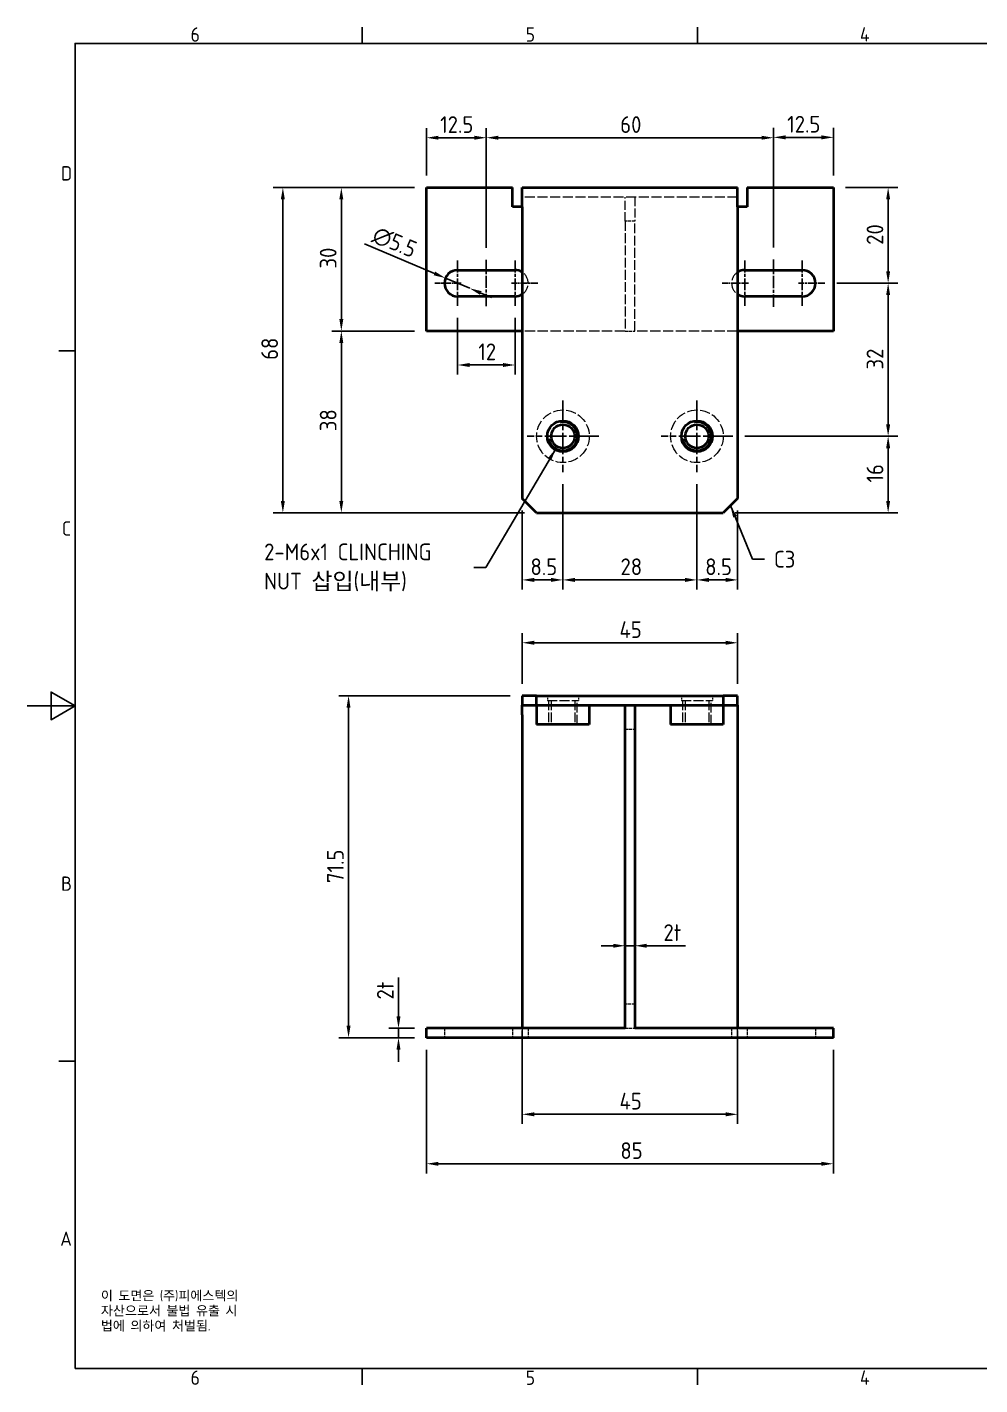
# Model space of a CAD drawing. Header units: millimetres. Extents: x 0 to 420, y 0 to 297.
# Drawn here: x 0 to 199, y 6.6 to 290.4 of the extents above; entities that cross this region are included whole.
import ezdxf

# ---------------------------------------------------------------- set-up
doc = ezdxf.new("R2010")
doc.units = ezdxf.units.MM
doc.linetypes.add('CHAIN', pattern=[0.3543, 0.2362, -0.0295, 0.0591, -0.0295])
doc.linetypes.add('DASHED', pattern=[0.2067, 0.1654, -0.0413])
doc.layers.get('0').update_dxf_attribs({"color": 3, "lineweight": 25})
for name, color, linetype, lineweight in [('가려진 것(ISO)', 2, 'DASHED', 18), ('가시적인 것(ISO)', 3, 'Continuous', 40), ('가시적인 좁은 것(ISO)', 3, 'Continuous', 35), ('경계(ISO)', 7, 'Continuous', 25), ('기호(ISO)', 5, 'Continuous', 25), ('중심 표식(ISO)', 1, 'Continuous', 25), ('중심선(ISO)', 1, 'Continuous', 25), ('치수(ISO)', 2, 'Continuous', 25)]:
    doc.layers.add(name, color=color, linetype=linetype, lineweight=lineweight)
doc.styles.add('문자 텍스트_M2B', font='isocp.shx')
doc.styles.add('문자 텍스트_PSTEK_POSCO', font='isocp.shx')
doc.styles.add('치수 텍스트_PSTEK_POSCO', font='isocp.shx')
doc.dimstyles.new('치수_PSTEK_POSCO', dxfattribs={"dimtxt": 3.5, "dimasz": 2.5, "dimexe": 2, "dimexo": 2.5, "dimgap": 1, "dimtad": 1, "dimrnd": 1e-08, "dimdsep": 46, "dimtxsty": '치수 텍스트_PSTEK_POSCO', "dimcen": 0.09, "dimdle": 10, "dimclrd": 7, "dimclre": 7, "dimclrt": 2, "dimadec": 1, "dimazin": 2, "dimtfac": 1, "dimtmove": 0, "dimatfit": 3, "dimfxl": 0, "dimtolj": 1, "dimlwd": -1, "dimlwe": -1, "dimarcsym": 0})
doc.dimstyles.new('치수_PSTEK_POSCO$7', dxfattribs={"dimtxt": 3.5, "dimasz": 2.5, "dimexe": 2, "dimexo": 2.5, "dimgap": 1, "dimtad": 1, "dimrnd": 1e-08, "dimdsep": 46, "dimtxsty": '치수 텍스트_PSTEK_POSCO', "dimcen": 0.09, "dimdle": 10, "dimclrd": 7, "dimclre": 7, "dimclrt": 2, "dimadec": 1, "dimazin": 2, "dimtfac": 1, "dimtmove": 0, "dimatfit": 3, "dimfxl": 0, "dimtolj": 1, "dimlwd": -1, "dimlwe": -1, "dimarcsym": 0})

# ---------------------------------------------------------------- blocks, each defined once
blk = doc.blocks.new('경계 Default Border')
at = {"layer": '경계(ISO)'}
for p, q in [((70, 287), (70, 290.4)), ((140, 287), (140, 290.4)), ((10, 222.75), (6.6, 222.75)), ((10, 74.25), (6.6, 74.25)), ((70, 10), (70, 6.6)), ((140, 10), (140, 6.6))]:
    blk.add_line(p, q, dxfattribs=at)
at = {"layer": '경계(ISO)', "flags": 128}
for points in [[(10, 10), (10, 287), (410, 287), (410, 10), (10, 10)], [(0, 148.5), (10, 148.5), (5, 151.39), (5, 145.61), (10, 148.5)]]:
    blk.add_lwpolyline(points, dxfattribs=at)
at = {"layer": '경계(ISO)', "color": 2, "char_height": 3, "attachment_point": 7, "style": '문자 텍스트_M2B'}
for s, insert in [('6', (34.14, 287.37)), ('5', (104.14, 287.37)), ('4', (173.97, 287.4)), ('D', (7.08, 258.35)), ('C', (7.24, 184.1)), ('B', (7.08, 109.85)), ('A', (6.91, 35.62)), ('6', (34.14, 6.57)), ('5', (104.14, 6.57)), ('4', (173.97, 6.6))]:
    blk.add_mtext(s, dxfattribs=dict(at, insert=insert))
blk = doc.blocks.new('*D23')
at = {"layer": 'Defpoints', "color": 0, "transparency": 16777216}
for p in [(103.42, 150.63), (67.14, 79.13), (83.42, 79.13)]:
    blk.add_point(p, dxfattribs=at)
at = {"layer": '치수(ISO)', "color": 7, "transparency": 16777216}
for p, q in [((100.92, 150.63), (65.14, 150.63)), ((67.14, 148.13), (67.14, 81.63)), ((80.92, 79.13), (65.14, 79.13))]:
    blk.add_line(p, q, dxfattribs=at)
for points in [[(66.72, 148.13), (67.55, 148.13), (67.14, 150.63)], [(66.72, 81.63), (67.55, 81.63), (67.14, 79.13)]]:
    blk.add_solid(points, dxfattribs=at)
at = {"layer": '치수(ISO)', "color": 2, "transparency": 16777216, "insert": (64.39, 111.48), "char_height": 3.5, "attachment_point": 4, "rotation": 90, "style": '치수 텍스트_PSTEK_POSCO'}
blk.add_mtext('\\A1;71.5', dxfattribs=at)
blk = doc.blocks.new('*D24')
at = {"layer": 'Defpoints', "color": 0, "transparency": 16777216}
for p in [(83.42, 79.13), (168.42, 79.13), (83.42, 52.79)]:
    blk.add_point(p, dxfattribs=at)
at = {"layer": '치수(ISO)', "color": 7, "transparency": 16777216}
for p, q in [((83.42, 76.63), (83.42, 50.79)), ((168.42, 76.63), (168.42, 50.79)), ((165.92, 52.79), (85.92, 52.79))]:
    blk.add_line(p, q, dxfattribs=at)
for points in [[(85.92, 53.2), (85.92, 52.37), (83.42, 52.79)], [(165.92, 53.2), (165.92, 52.37), (168.42, 52.79)]]:
    blk.add_solid(points, dxfattribs=at)
at = {"layer": '치수(ISO)', "color": 2, "transparency": 16777216, "insert": (123.92, 55.54), "char_height": 3.5, "attachment_point": 4, "style": '치수 텍스트_PSTEK_POSCO'}
blk.add_mtext('\\A1;85', dxfattribs=at)
blk = doc.blocks.new('*D25')
at = {"layer": 'Defpoints', "color": 0, "transparency": 16777216}
for p in [(103.42, 83.13), (148.42, 83.13), (148.42, 63.13)]:
    blk.add_point(p, dxfattribs=at)
at = {"layer": '치수(ISO)', "color": 7, "transparency": 16777216}
for p, q in [((103.42, 80.63), (103.42, 61.13)), ((148.42, 80.63), (148.42, 61.13)), ((105.92, 63.13), (145.92, 63.13))]:
    blk.add_line(p, q, dxfattribs=at)
for points in [[(105.92, 63.55), (105.92, 62.71), (103.42, 63.13)], [(145.92, 63.55), (145.92, 62.71), (148.42, 63.13)]]:
    blk.add_solid(points, dxfattribs=at)
at = {"layer": '치수(ISO)', "color": 2, "transparency": 16777216, "insert": (123.74, 65.88), "char_height": 3.5, "attachment_point": 4, "style": '치수 텍스트_PSTEK_POSCO'}
blk.add_mtext('\\A1;45', dxfattribs=at)
blk = doc.blocks.new('*D26')
at = {"layer": 'Defpoints', "color": 0, "transparency": 16777216}
for p in [(77.57, 81.13), (83.42, 81.13), (83.42, 79.13)]:
    blk.add_point(p, dxfattribs=at)
at = {"layer": '치수(ISO)', "color": 7, "transparency": 16777216}
for p, q in [((77.57, 83.63), (77.57, 91.72)), ((80.92, 81.13), (75.57, 81.13)), ((77.57, 79.13), (77.57, 81.13)), ((80.92, 79.13), (75.57, 79.13)), ((77.57, 76.63), (77.57, 74.13))]:
    blk.add_line(p, q, dxfattribs=at)
for points in [[(77.15, 83.63), (77.99, 83.63), (77.57, 81.13)], [(77.15, 76.63), (77.99, 76.63), (77.57, 79.13)]]:
    blk.add_solid(points, dxfattribs=at)
at = {"layer": '치수(ISO)', "color": 2, "transparency": 16777216, "insert": (74.82, 87.13), "char_height": 3.5, "attachment_point": 4, "rotation": 90, "style": '치수 텍스트_PSTEK_POSCO'}
blk.add_mtext('\\A1;2t', dxfattribs=at)
blk = doc.blocks.new('*D27')
at = {"layer": 'Defpoints', "color": 0, "transparency": 16777216}
for p in [(124.92, 107.03), (126.92, 107.03), (126.92, 98.37)]:
    blk.add_point(p, dxfattribs=at)
at = {"layer": '치수(ISO)', "color": 7, "transparency": 16777216}
for p, q in [((122.42, 98.37), (119.92, 98.37)), ((124.92, 98.37), (126.92, 98.37)), ((129.42, 98.37), (137.51, 98.37))]:
    blk.add_line(p, q, dxfattribs=at)
for points in [[(122.42, 98.78), (122.42, 97.95), (124.92, 98.37)], [(129.42, 98.78), (129.42, 97.95), (126.92, 98.37)]]:
    blk.add_solid(points, dxfattribs=at)
at = {"layer": '치수(ISO)', "color": 2, "transparency": 16777216, "insert": (132.92, 101.12), "char_height": 3.5, "attachment_point": 4, "style": '치수 텍스트_PSTEK_POSCO'}
blk.add_mtext('\\A1;2t', dxfattribs=at)
blk = doc.blocks.new('*D28')
at = {"layer": 'Defpoints', "color": 0, "transparency": 16777216}
for p in [(148.42, 161.71), (103.42, 150.63), (148.42, 150.63)]:
    blk.add_point(p, dxfattribs=at)
at = {"layer": '치수(ISO)', "color": 7, "transparency": 16777216}
for p, q in [((103.42, 153.13), (103.42, 163.71)), ((148.42, 153.13), (148.42, 163.71)), ((105.92, 161.71), (145.92, 161.71))]:
    blk.add_line(p, q, dxfattribs=at)
for points in [[(105.92, 162.13), (105.92, 161.29), (103.42, 161.71)], [(145.92, 162.13), (145.92, 161.29), (148.42, 161.71)]]:
    blk.add_solid(points, dxfattribs=at)
at = {"layer": '치수(ISO)', "color": 2, "transparency": 16777216, "insert": (123.74, 164.46), "char_height": 3.5, "attachment_point": 4, "style": '치수 텍스트_PSTEK_POSCO'}
blk.add_mtext('\\A1;45', dxfattribs=at)
blk = doc.blocks.new('*D29')
at = {"layer": 'Defpoints', "color": 0, "transparency": 16777216}
for p in [(83.42, 256.88), (53.41, 188.88), (106.42, 188.88)]:
    blk.add_point(p, dxfattribs=at)
at = {"layer": '치수(ISO)', "color": 7, "transparency": 16777216}
for p, q in [((80.92, 256.88), (51.41, 256.88)), ((53.41, 254.38), (53.41, 191.38)), ((103.92, 188.88), (51.41, 188.88))]:
    blk.add_line(p, q, dxfattribs=at)
for points in [[(52.99, 254.38), (53.83, 254.38), (53.41, 256.88)], [(52.99, 191.38), (53.83, 191.38), (53.41, 188.88)]]:
    blk.add_solid(points, dxfattribs=at)
at = {"layer": '치수(ISO)', "color": 2, "transparency": 16777216, "insert": (50.66, 220.85), "char_height": 3.5, "attachment_point": 4, "rotation": 90, "style": '치수 텍스트_PSTEK_POSCO'}
blk.add_mtext('\\A1;68', dxfattribs=at)
blk = doc.blocks.new('*D30')
at = {"layer": 'Defpoints', "color": 0, "transparency": 16777216}
for p in [(147.42, 204.88), (145.42, 188.88), (179.86, 188.88)]:
    blk.add_point(p, dxfattribs=at)
at = {"layer": '치수(ISO)', "color": 7, "transparency": 16777216}
for p, q in [((149.92, 204.88), (181.86, 204.88)), ((179.86, 202.38), (179.86, 191.38)), ((147.92, 188.88), (181.86, 188.88))]:
    blk.add_line(p, q, dxfattribs=at)
for points in [[(179.44, 202.38), (180.28, 202.38), (179.86, 204.88)], [(179.44, 191.38), (180.28, 191.38), (179.86, 188.88)]]:
    blk.add_solid(points, dxfattribs=at)
at = {"layer": '치수(ISO)', "color": 2, "transparency": 16777216, "insert": (177.11, 195.21), "char_height": 3.5, "attachment_point": 4, "rotation": 90, "style": '치수 텍스트_PSTEK_POSCO'}
blk.add_mtext('\\A1;16', dxfattribs=at)
blk = doc.blocks.new('*D31')
at = {"layer": 'Defpoints', "color": 0, "transparency": 16777216}
for p in [(65.63, 256.88), (83.42, 256.88), (83.42, 226.88)]:
    blk.add_point(p, dxfattribs=at)
at = {"layer": '치수(ISO)', "color": 7, "transparency": 16777216}
for p, q in [((80.92, 256.88), (63.63, 256.88)), ((65.63, 229.38), (65.63, 254.38)), ((80.92, 226.88), (63.63, 226.88))]:
    blk.add_line(p, q, dxfattribs=at)
for points in [[(65.21, 254.38), (66.04, 254.38), (65.63, 256.88)], [(65.21, 229.38), (66.04, 229.38), (65.63, 226.88)]]:
    blk.add_solid(points, dxfattribs=at)
at = {"layer": '치수(ISO)', "color": 2, "transparency": 16777216, "insert": (62.88, 239.95), "char_height": 3.5, "attachment_point": 4, "rotation": 90, "style": '치수 텍스트_PSTEK_POSCO'}
blk.add_mtext('\\A1;30', dxfattribs=at)
blk = doc.blocks.new('*D32')
at = {"layer": 'Defpoints', "color": 0, "transparency": 16777216}
for p in [(166.67, 236.88), (147.42, 204.88), (179.86, 204.88)]:
    blk.add_point(p, dxfattribs=at)
at = {"layer": '치수(ISO)', "color": 7, "transparency": 16777216}
for p, q in [((169.17, 236.88), (181.86, 236.88)), ((179.86, 234.38), (179.86, 207.38)), ((149.92, 204.88), (181.86, 204.88))]:
    blk.add_line(p, q, dxfattribs=at)
for points in [[(179.44, 234.38), (180.28, 234.38), (179.86, 236.88)], [(179.44, 207.38), (180.28, 207.38), (179.86, 204.88)]]:
    blk.add_solid(points, dxfattribs=at)
at = {"layer": '치수(ISO)', "color": 2, "transparency": 16777216, "insert": (177.11, 218.85), "char_height": 3.5, "attachment_point": 4, "rotation": 90, "style": '치수 텍스트_PSTEK_POSCO'}
blk.add_mtext('\\A1;32', dxfattribs=at)
blk = doc.blocks.new('*D33')
at = {"layer": 'Defpoints', "color": 0, "transparency": 16777216}
for p in [(168.42, 256.88), (166.67, 236.88), (179.86, 236.88)]:
    blk.add_point(p, dxfattribs=at)
at = {"layer": '치수(ISO)', "color": 7, "transparency": 16777216}
for p, q in [((170.92, 256.88), (181.86, 256.88)), ((179.86, 254.38), (179.86, 239.38)), ((169.17, 236.88), (181.86, 236.88))]:
    blk.add_line(p, q, dxfattribs=at)
for points in [[(179.44, 254.38), (180.28, 254.38), (179.86, 256.88)], [(179.44, 239.38), (180.28, 239.38), (179.86, 236.88)]]:
    blk.add_solid(points, dxfattribs=at)
at = {"layer": '치수(ISO)', "color": 2, "transparency": 16777216, "insert": (177.11, 244.91), "char_height": 3.5, "attachment_point": 4, "rotation": 90, "style": '치수 텍스트_PSTEK_POSCO'}
blk.add_mtext('\\A1;20', dxfattribs=at)
blk = doc.blocks.new('*D34')
at = {"layer": 'Defpoints', "color": 0, "transparency": 16777216}
for p in [(155.92, 267.29), (95.92, 241.75), (155.92, 241.82)]:
    blk.add_point(p, dxfattribs=at)
at = {"layer": '치수(ISO)', "color": 7, "transparency": 16777216}
for p, q in [((95.92, 244.25), (95.92, 269.29)), ((98.42, 267.29), (153.42, 267.29)), ((155.92, 244.32), (155.92, 269.29))]:
    blk.add_line(p, q, dxfattribs=at)
for points in [[(98.42, 267.71), (98.42, 266.88), (95.92, 267.29)], [(153.42, 267.71), (153.42, 266.88), (155.92, 267.29)]]:
    blk.add_solid(points, dxfattribs=at)
at = {"layer": '치수(ISO)', "color": 2, "transparency": 16777216, "insert": (123.89, 270.04), "char_height": 3.5, "attachment_point": 4, "style": '치수 텍스트_PSTEK_POSCO'}
blk.add_mtext('\\A1;60', dxfattribs=at)
blk = doc.blocks.new('*D35')
at = {"layer": 'Defpoints', "color": 0, "transparency": 16777216}
for p in [(83.42, 267.29), (83.42, 256.88), (95.92, 241.75)]:
    blk.add_point(p, dxfattribs=at)
at = {"layer": '치수(ISO)', "color": 7, "transparency": 16777216}
for p, q in [((83.42, 259.38), (83.42, 269.29)), ((93.42, 267.29), (85.92, 267.29)), ((95.92, 244.25), (95.92, 269.29))]:
    blk.add_line(p, q, dxfattribs=at)
for points in [[(85.92, 267.71), (85.92, 266.88), (83.42, 267.29)], [(93.42, 267.71), (93.42, 266.88), (95.92, 267.29)]]:
    blk.add_solid(points, dxfattribs=at)
at = {"layer": '치수(ISO)', "color": 2, "transparency": 16777216, "insert": (86.27, 270.04), "char_height": 3.5, "attachment_point": 4, "style": '치수 텍스트_PSTEK_POSCO'}
blk.add_mtext('\\A1;12.5', dxfattribs=at)
blk = doc.blocks.new('*D36')
at = {"layer": 'Defpoints', "color": 0, "transparency": 16777216}
for p in [(168.42, 267.37), (168.42, 256.88), (155.92, 241.82)]:
    blk.add_point(p, dxfattribs=at)
at = {"layer": '치수(ISO)', "color": 7, "transparency": 16777216}
for p, q in [((155.92, 244.32), (155.92, 269.37)), ((158.42, 267.37), (165.92, 267.37)), ((168.42, 259.38), (168.42, 269.37))]:
    blk.add_line(p, q, dxfattribs=at)
for points in [[(158.42, 267.79), (158.42, 266.95), (155.92, 267.37)], [(165.92, 267.79), (165.92, 266.95), (168.42, 267.37)]]:
    blk.add_solid(points, dxfattribs=at)
at = {"layer": '치수(ISO)', "color": 2, "transparency": 16777216, "insert": (158.77, 270.12), "char_height": 3.5, "attachment_point": 4, "style": '치수 텍스트_PSTEK_POSCO'}
blk.add_mtext('\\A1;12.5', dxfattribs=at)
blk = doc.blocks.new('*D37')
at = {"layer": 'Defpoints', "color": 0, "transparency": 16777216}
for p in [(83.42, 226.88), (65.63, 188.88), (106.42, 188.88)]:
    blk.add_point(p, dxfattribs=at)
at = {"layer": '치수(ISO)', "color": 7, "transparency": 16777216}
for p, q in [((80.92, 226.88), (63.63, 226.88)), ((65.63, 224.38), (65.63, 191.38)), ((103.92, 188.88), (63.63, 188.88))]:
    blk.add_line(p, q, dxfattribs=at)
for points in [[(65.21, 224.38), (66.04, 224.38), (65.63, 226.88)], [(65.21, 191.38), (66.04, 191.38), (65.63, 188.88)]]:
    blk.add_solid(points, dxfattribs=at)
at = {"layer": '치수(ISO)', "color": 2, "transparency": 16777216, "insert": (62.88, 205.95), "char_height": 3.5, "attachment_point": 4, "rotation": 90, "style": '치수 텍스트_PSTEK_POSCO'}
blk.add_mtext('\\A1;38', dxfattribs=at)
blk = doc.blocks.new('*D38')
at = {"layer": 'Defpoints', "color": 0, "transparency": 16777216}
for p in [(111.92, 197.38), (103.42, 191.88), (111.92, 174.85)]:
    blk.add_point(p, dxfattribs=at)
at = {"layer": '치수(ISO)', "color": 7, "transparency": 16777216}
for p, q in [((111.92, 194.88), (111.92, 172.85)), ((103.42, 189.38), (103.42, 172.85)), ((105.92, 174.85), (109.42, 174.85))]:
    blk.add_line(p, q, dxfattribs=at)
for points in [[(105.92, 175.27), (105.92, 174.43), (103.42, 174.85)], [(109.42, 175.27), (109.42, 174.43), (111.92, 174.85)]]:
    blk.add_solid(points, dxfattribs=at)
at = {"layer": '치수(ISO)', "color": 2, "transparency": 16777216, "insert": (105.14, 177.6), "char_height": 3.5, "attachment_point": 4, "style": '치수 텍스트_PSTEK_POSCO'}
blk.add_mtext('\\A1;8.5', dxfattribs=at)
blk = doc.blocks.new('*D39')
at = {"layer": 'Defpoints', "color": 0, "transparency": 16777216}
for p in [(111.92, 197.38), (139.92, 197.38), (139.92, 174.85)]:
    blk.add_point(p, dxfattribs=at)
at = {"layer": '치수(ISO)', "color": 7, "transparency": 16777216}
for p, q in [((111.92, 194.88), (111.92, 172.85)), ((139.92, 194.88), (139.92, 172.85)), ((114.42, 174.85), (137.42, 174.85))]:
    blk.add_line(p, q, dxfattribs=at)
for points in [[(114.42, 175.27), (114.42, 174.43), (111.92, 174.85)], [(137.42, 175.27), (137.42, 174.43), (139.92, 174.85)]]:
    blk.add_solid(points, dxfattribs=at)
at = {"layer": '치수(ISO)', "color": 2, "transparency": 16777216, "insert": (123.95, 177.6), "char_height": 3.5, "attachment_point": 4, "style": '치수 텍스트_PSTEK_POSCO'}
blk.add_mtext('\\A1;28', dxfattribs=at)
blk = doc.blocks.new('*D40')
at = {"layer": 'Defpoints', "color": 0, "transparency": 16777216}
for p in [(139.92, 197.38), (148.42, 191.88), (148.42, 174.85)]:
    blk.add_point(p, dxfattribs=at)
at = {"layer": '치수(ISO)', "color": 7, "transparency": 16777216}
for p, q in [((139.92, 194.88), (139.92, 172.85)), ((148.42, 189.38), (148.42, 172.85)), ((142.42, 174.85), (145.92, 174.85))]:
    blk.add_line(p, q, dxfattribs=at)
for points in [[(142.42, 175.27), (142.42, 174.43), (139.92, 174.85)], [(145.92, 175.27), (145.92, 174.43), (148.42, 174.85)]]:
    blk.add_solid(points, dxfattribs=at)
at = {"layer": '치수(ISO)', "color": 2, "transparency": 16777216, "insert": (141.64, 177.6), "char_height": 3.5, "attachment_point": 4, "style": '치수 텍스트_PSTEK_POSCO'}
blk.add_mtext('\\A1;8.5', dxfattribs=at)
blk = doc.blocks.new('*D41')
at = {"layer": 'Defpoints', "color": 0, "transparency": 16777216}
for p in [(89.92, 232.13), (101.92, 232.13), (89.92, 219.78)]:
    blk.add_point(p, dxfattribs=at)
at = {"layer": '치수(ISO)', "color": 7, "transparency": 16777216}
for p, q in [((89.92, 229.63), (89.92, 217.78)), ((101.92, 229.63), (101.92, 217.78)), ((99.42, 219.78), (92.42, 219.78))]:
    blk.add_line(p, q, dxfattribs=at)
for points in [[(92.42, 220.2), (92.42, 219.37), (89.92, 219.78)], [(99.42, 220.2), (99.42, 219.37), (101.92, 219.78)]]:
    blk.add_solid(points, dxfattribs=at)
at = {"layer": '치수(ISO)', "color": 2, "transparency": 16777216, "insert": (94.24, 222.53), "char_height": 3.5, "attachment_point": 4, "style": '치수 텍스트_PSTEK_POSCO'}
blk.add_mtext('\\A1;12', dxfattribs=at)
blk = doc.blocks.new('*D42')
at = {"layer": 'Defpoints', "color": 0, "transparency": 16777216}
for p in [(87.38, 237.95), (92.45, 235.81)]:
    blk.add_point(p, dxfattribs=at)
at = {"layer": '치수(ISO)', "color": 7, "transparency": 16777216}
for p, q in [((85.08, 238.92), (70.45, 245.1)), ((92.45, 235.81), (87.38, 237.95)), ((94.75, 234.83), (97.06, 233.86))]:
    blk.add_line(p, q, dxfattribs=at)
for points in [[(85.24, 239.3), (84.92, 238.54), (87.38, 237.95)], [(94.92, 235.22), (94.59, 234.45), (92.45, 235.81)]]:
    blk.add_solid(points, dxfattribs=at)
at = {"layer": '치수(ISO)', "color": 2, "transparency": 16777216, "insert": (72.45, 247.24), "char_height": 3.5, "attachment_point": 4, "rotation": 337.0979, "style": '치수 텍스트_PSTEK_POSCO'}
blk.add_mtext('\\A1;∅5.5', dxfattribs=at)

msp = doc.modelspace()

# ---------------------------------------------------------------- linework, layer by layer
at = {"layer": '가려진 것(ISO)', "ltscale": 12.806284}
msp.add_line((148.4173, 254.8765), (103.4173, 254.8765), dxfattribs=at)
at = {"layer": '가려진 것(ISO)', "ltscale": 11.403109}
for p, q in [((124.9173, 249.8765), (124.9173, 254.8765)), ((126.9173, 254.8765), (126.9173, 249.8765))]:
    msp.add_line(p, q, dxfattribs=at)
at = {"layer": '가려진 것(ISO)', "ltscale": 12.363597}
for p, q in [((124.9173, 249.8765), (124.9173, 226.8765)), ((126.9173, 226.8765), (126.9173, 249.8765))]:
    msp.add_line(p, q, dxfattribs=at)
at = {"layer": '가려진 것(ISO)', "ltscale": 3.809293}
for p, q in [((126.9173, 249.8765), (124.9173, 249.8765)), ((124.9173, 226.8765), (126.9173, 226.8765)), ((124.9173, 143.6312), (126.9173, 143.6312)), ((126.9173, 86.1312), (124.9173, 86.1312)), ((87.1673, 81.1312), (87.1673, 79.1312)), ((101.4173, 81.1312), (101.4173, 79.1312)), ((103.4173, 81.1312), (103.4173, 79.1312)), ((104.6673, 81.1312), (104.6673, 79.1312)), ((124.9173, 81.1312), (126.9173, 81.1312)), ((147.1673, 81.1312), (147.1673, 79.1312)), ((148.4173, 79.1312), (148.4173, 81.1312)), ((150.4173, 81.1312), (150.4173, 79.1312)), ((164.6673, 81.1312), (164.6673, 79.1312))]:
    msp.add_line(p, q, dxfattribs=at)
at = {"layer": '가려진 것(ISO)', "ltscale": 13.001935}
for p, q in [((124.9173, 226.8765), (103.4173, 226.8765)), ((148.4173, 226.8765), (126.9173, 226.8765))]:
    msp.add_line(p, q, dxfattribs=at)
at = {"layer": '가려진 것(ISO)', "ltscale": 1.904597}
for p, q in [((108.6673, 150.6312), (108.6673, 149.6312)), ((115.1673, 150.6312), (115.1673, 149.6312)), ((136.6673, 150.6312), (136.6673, 149.6312)), ((143.1673, 150.6312), (143.1673, 149.6312))]:
    msp.add_line(p, q, dxfattribs=at)
at = {"layer": '가려진 것(ISO)', "ltscale": 12.349028}
for p, q in [((108.6673, 149.6312), (115.1673, 149.6312)), ((136.6673, 149.6312), (143.1673, 149.6312))]:
    msp.add_line(p, q, dxfattribs=at)
at = {"layer": '가려진 것(ISO)', "ltscale": 12.094824}
for p, q in [((108.9173, 149.6312), (108.9173, 144.6312)), ((109.4588, 149.6312), (109.4588, 144.6312)), ((114.3758, 149.6312), (114.3758, 144.6312)), ((114.9173, 144.6312), (114.9173, 149.6312)), ((136.9173, 149.6312), (136.9173, 144.6312)), ((137.4588, 149.6312), (137.4588, 144.6312)), ((142.3758, 149.6312), (142.3758, 144.6312)), ((142.9173, 144.6312), (142.9173, 149.6312))]:
    msp.add_line(p, q, dxfattribs=at)
at = {"layer": '가려진 것(ISO)', "ltscale": 12.860526}
for centre in [(111.9173, 204.8765), (139.9173, 204.8765)]:
    msp.add_circle(centre, 5.5, dxfattribs=at)
at = {"layer": '가려진 것(ISO)', "ltscale": 13.222684}
for centre, start, end in [((101.9173, 236.8765), 303.055731, 56.944269), ((149.9173, 236.8765), 123.055731, 236.944269)]:
    msp.add_arc(centre, 2.75, start, end, dxfattribs=at)
at = {"layer": '가시적인 것(ISO)'}
for p, q in [((83.4173, 256.8765), (101.4173, 256.8765)), ((83.4173, 226.8765), (83.4173, 256.8765)), ((101.4173, 252.8765), (101.4173, 256.8765)), ((103.4173, 252.8765), (103.4173, 256.8765)), ((103.4173, 256.8765), (148.4173, 256.8765)), ((148.4173, 252.8765), (148.4173, 256.8765)), ((150.4173, 256.8765), (150.4173, 252.8765)), ((150.4173, 256.8765), (168.4173, 256.8765)), ((168.4173, 256.8765), (168.4173, 226.8765)), ((103.4173, 252.8765), (101.4173, 252.8765)), ((103.4173, 252.8765), (103.4173, 191.8765)), ((148.4173, 252.8765), (148.4173, 191.8765)), ((150.4173, 252.8765), (148.4173, 252.8765)), ((89.9173, 239.6265), (101.9173, 239.6265)), ((149.9173, 239.6265), (161.9173, 239.6265)), ((101.9173, 234.1265), (89.9173, 234.1265)), ((161.9173, 234.1265), (149.9173, 234.1265)), ((103.4173, 226.8765), (83.4173, 226.8765)), ((168.4173, 226.8765), (148.4173, 226.8765)), ((106.4173, 188.8765), (103.4173, 191.8765)), ((148.4173, 191.8765), (145.4173, 188.8765)), ((106.4173, 188.8765), (145.4173, 188.8765)), ((106.4173, 150.6312), (103.4173, 150.6312)), ((103.4173, 150.6312), (103.4173, 148.6312)), ((106.4173, 148.6312), (106.4173, 150.6312)), ((106.4173, 150.6312), (145.4173, 150.6312)), ((148.4173, 150.6312), (145.4173, 150.6312)), ((145.4173, 150.6312), (145.4173, 148.6312)), ((148.4173, 148.6312), (148.4173, 150.6312)), ((103.4173, 148.6312), (106.4173, 148.6312)), ((103.4173, 146.6312), (103.4173, 148.6312)), ((106.4173, 148.6312), (145.4173, 148.6312)), ((106.4173, 148.6312), (106.4173, 144.6312)), ((117.4173, 148.6312), (117.4173, 144.6312)), ((124.9173, 81.1312), (124.9173, 148.6312)), ((126.9173, 148.6312), (126.9173, 81.1312)), ((134.4173, 148.6312), (134.4173, 144.6312)), ((145.4173, 148.6312), (148.4173, 148.6312)), ((145.4173, 148.6312), (145.4173, 144.6312)), ((148.4173, 148.6312), (148.4173, 146.6312)), ((103.4173, 146.6312), (103.4173, 83.1312)), ((148.4173, 146.6312), (148.4173, 83.1312)), ((117.4173, 144.6312), (106.4173, 144.6312)), ((145.4173, 144.6312), (134.4173, 144.6312)), ((103.4173, 83.1312), (103.4173, 81.1312)), ((148.4173, 83.1312), (148.4173, 81.1312)), ((124.9173, 81.1312), (83.4173, 81.1312)), ((83.4173, 79.1312), (83.4173, 81.1312)), ((168.4173, 81.1312), (126.9173, 81.1312)), ((168.4173, 79.1312), (168.4173, 81.1312)), ((168.4173, 79.1312), (83.4173, 79.1312))]:
    msp.add_line(p, q, dxfattribs=at)
for centre, radius in [((111.9173, 204.8765), 3.25), ((111.9173, 204.8765), 2.4585), ((139.9173, 204.8765), 3.25), ((139.9173, 204.8765), 2.4585)]:
    msp.add_circle(centre, radius, dxfattribs=at)
for centre, start, end in [((89.9173, 236.8765), 90, 270), ((101.9173, 236.8765), 56.944269, 90), ((149.9173, 236.8765), 90, 123.055731), ((161.9173, 236.8765), 270, 90), ((101.9173, 236.8765), 270, 303.055731), ((149.9173, 236.8765), 236.944269, 270)]:
    msp.add_arc(centre, 2.75, start, end, dxfattribs=at)
at = {"layer": '가시적인 좁은 것(ISO)'}
for centre in [(111.9173, 204.8765), (139.9173, 204.8765)]:
    msp.add_arc(centre, 3, 190, 100, dxfattribs=at)
at = {"layer": '중심 표식(ISO)', "linetype": 'CHAIN', "ltscale": 10.556371}
for p, q in [((89.9173, 241.6265), (89.9173, 232.1265)), ((101.9173, 241.6265), (101.9173, 232.1265)), ((149.9173, 241.6265), (149.9173, 232.1265)), ((161.9173, 241.6265), (161.9173, 232.1265))]:
    msp.add_line(p, q, dxfattribs=at)
at = {"layer": '중심 표식(ISO)', "linetype": 'CHAIN', "ltscale": 6.111541}
for p, q in [((90.6673, 236.8765), (85.1673, 236.8765)), ((106.6673, 236.8765), (101.1673, 236.8765)), ((150.6673, 236.8765), (145.1673, 236.8765)), ((166.6673, 236.8765), (161.1673, 236.8765))]:
    msp.add_line(p, q, dxfattribs=at)
at = {"layer": '중심 표식(ISO)', "linetype": 'CHAIN', "ltscale": 19.051651}
for p, q in [((111.9173, 212.3765), (111.9173, 197.3765)), ((139.9173, 212.3765), (139.9173, 197.3765)), ((119.4173, 204.8765), (104.4173, 204.8765)), ((147.4173, 204.8765), (132.4173, 204.8765))]:
    msp.add_line(p, q, dxfattribs=at)
at = {"layer": '중심선(ISO)', "linetype": 'CHAIN', "ltscale": 10.722834}
msp.add_line((95.9173, 232.0974), (95.9173, 241.7472), dxfattribs=at)
at = {"layer": '중심선(ISO)', "linetype": 'CHAIN', "ltscale": 10.976131}
msp.add_line((155.9173, 231.9454), (155.9173, 241.8232), dxfattribs=at)

# ---------------------------------------------------------------- block references
msp.add_blockref('경계 Default Border', (0, 0))

# ---------------------------------------------------------------- texts
at = {"layer": '기호(ISO)', "color": 2, "insert": (49.4971, 177.4599), "char_height": 3.5, "width": 42.824479, "attachment_point": 4, "line_spacing_factor": 1.05, "style": '치수 텍스트_PSTEK_POSCO'}
msp.add_mtext('{2-M6x1 CLINCHING \\PNUT 삽입(내부)}', dxfattribs=at)
at = {"layer": '기호(ISO)', "color": 2, "insert": (156.0065, 179.1753), "char_height": 3.5, "attachment_point": 4, "style": '치수 텍스트_PSTEK_POSCO'}
msp.add_mtext('{C3}', dxfattribs=at)
at = {"layer": '기호(ISO)', "color": 7, "insert": (15.3946, 26.2283), "char_height": 2, "width": 51.240138, "attachment_point": 1, "line_spacing_factor": 0.944221, "style": '문자 텍스트_PSTEK_POSCO'}
msp.add_mtext('{이 도면은 (주)피에스텍의\\P자산으로서 불법 유출 시 \\P법에 의하여 처벌됨.}', dxfattribs=at)

# ---------------------------------------------------------------- dimensions: what is measured, and where the dimension line sits
at = {"layer": '치수(ISO)', "color": 7}
for base, p1, p2, angle, picture, middle in [((83.4173, 267.2941), (95.9173, 241.7472), (83.4173, 256.8765), 180, '*D35', (89.6673, 267.2941)), ((155.9173, 267.2941), (95.9173, 241.7472), (155.9173, 241.8232), 180, '*D34', (125.9173, 267.2941)), ((168.4173, 267.3701), (155.9173, 241.8232), (168.4173, 256.8765), 180, '*D36', (162.1673, 267.3701)), ((53.41, 188.8765), (83.4173, 256.8765), (106.4173, 188.8765), 270, '*D29', (53.41, 222.8765)), ((65.6275, 256.8765), (83.4173, 226.8765), (83.4173, 256.8765), 90, '*D31', (65.6275, 241.8765)), ((179.8602, 236.8765), (168.4173, 256.8765), (166.6673, 236.8765), 270, '*D33', (179.8602, 246.8765)), ((179.8602, 204.8765), (166.6673, 236.8765), (147.4173, 204.8765), 90, '*D32', (179.8602, 220.8765)), ((89.9173, 219.7823), (101.9173, 232.1265), (89.9173, 232.1265), 180, '*D41', (95.9173, 219.7823)), ((65.6275, 188.8765), (83.4173, 226.8765), (106.4173, 188.8765), 90, '*D37', (65.6275, 207.8765)), ((179.8602, 188.8765), (147.4173, 204.8765), (145.4173, 188.8765), 90, '*D30', (179.8602, 196.8765)), ((111.9173, 174.8501), (103.4173, 191.8765), (111.9173, 197.3765), 180, '*D38', (107.6673, 174.8501)), ((139.9173, 174.8501), (111.9173, 197.3765), (139.9173, 197.3765), 180, '*D39', (125.9173, 174.8501)), ((148.4173, 174.8501), (139.9173, 197.3765), (148.4173, 191.8765), 180, '*D40', (144.1673, 174.8501)), ((148.4173, 161.71), (103.4173, 150.6312), (148.4173, 150.6312), 180, '*D28', (125.9173, 161.71)), ((67.1358, 79.1312), (103.4173, 150.6312), (83.4173, 79.1312), 90, '*D23', (67.1358, 114.8812)), ((148.4173, 63.1312), (103.4173, 83.1312), (148.4173, 83.1312), 180, '*D25', (125.9173, 63.1312)), ((83.4173, 52.7872), (168.4173, 79.1312), (83.4173, 79.1312), 180, '*D24', (125.9173, 52.7872))]:
    dim = msp.add_linear_dim(base=base, p1=p1, p2=p2, angle=angle, dimstyle='치수_PSTEK_POSCO', override={"dimdec": 2, "dimtp": 0, "dimtm": 0, "dimtdec": 2, "dimtofl": 0, "dimatfit": 1}, dxfattribs=at)
    dim.commit()
    dim.dimension.update_dxf_attribs({"geometry": picture, "text_midpoint": middle, "dimtype": 160})
dim = msp.add_diameter_dim_2p(p1=(92.4505, 235.8063), p2=(87.3841, 237.9466), dimstyle='치수_PSTEK_POSCO', override={"dimdec": 2, "dimlfac": 1, "dimtp": 0, "dimtm": 0, "dimtdec": 2, "dimatfit": 2}, dxfattribs=at)
dim.commit()
dim.dimension.update_dxf_attribs({"geometry": '*D42', "text_midpoint": (75.1502, 243.115), "dimtype": 163})
dim = msp.add_linear_dim(base=(126.9173, 98.3663), p1=(124.9173, 107.0312), p2=(126.9173, 107.0312), text='<>t', dimstyle='치수_PSTEK_POSCO', override={"dimdec": 2, "dimse1": 1, "dimse2": 1, "dimtp": 0, "dimtm": 0, "dimtdec": 2, "dimtofl": 1, "dimatfit": 1}, dxfattribs=at)
dim.commit()
dim.dimension.update_dxf_attribs({"geometry": '*D27', "text_midpoint": (134.7118, 98.3663), "dimtype": 160})
dim = msp.add_linear_dim(base=(77.5712, 81.1312), p1=(83.4173, 79.1312), p2=(83.4173, 81.1312), angle=90, text='<>t', dimstyle='치수_PSTEK_POSCO', override={"dimdec": 2, "dimtp": 0, "dimtm": 0, "dimtdec": 2, "dimtofl": 1, "dimatfit": 1}, dxfattribs=at)
dim.commit()
dim.dimension.update_dxf_attribs({"geometry": '*D26', "text_midpoint": (77.5712, 88.9257), "dimtype": 160})

# ---------------------------------------------------------------- leaders
at = {"layer": '기호(ISO)', "color": 7, "annotation_type": 0, "has_hookline": 1}
for points, hookline_direction, text_width in [([(110.4173, 202.2784), (95.8216, 177.4599), (93.3216, 177.4599)], 1, 35.7889), ([(146.9173, 190.3765), (151.5065, 179.1753), (154.0065, 179.1753)], 0, 4.1581)]:
    msp.add_leader(points, dimstyle='치수_PSTEK_POSCO$7', override={"dimtad": 0}, dxfattribs=dict(at, hookline_direction=hookline_direction, text_width=text_width))

doc.saveas('drawing.dxf')
